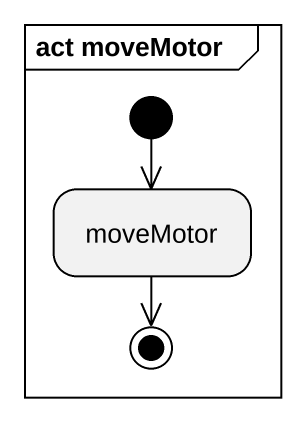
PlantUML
@startuml
mainframe act moveMotor
hide empty description
state moveMotor
[*] --> moveMotor
moveMotor --> [*]
@enduml
